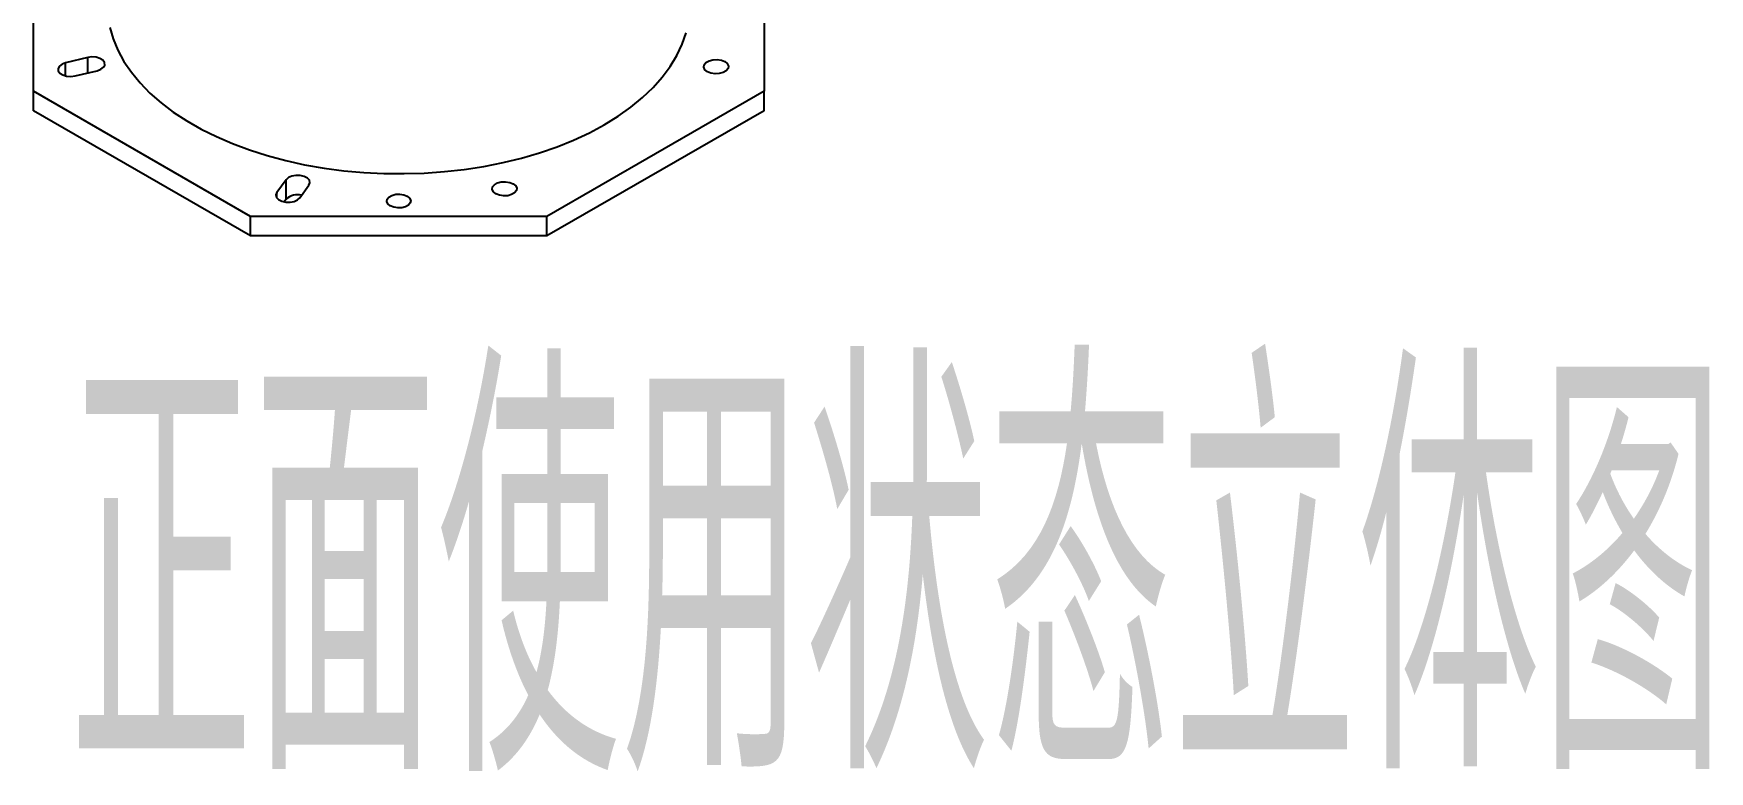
# Model space of a CAD drawing. Header units: millimetres. Extents: x 1258 to 2922, y -135 to 1239.
# Drawn here: x 1328.5 to 1538.6, y 974.7 to 1067.2 of the extents above; entities that cross this region are included whole.
import ezdxf

# ---------------------------------------------------------------- set-up
doc = ezdxf.new("R2010")
doc.units = ezdxf.units.MM
doc.header["$LTSCALE"] = 6
doc.layers.add('6文字层', color=3, linetype='Continuous')
doc.styles.add('PC_TEXTSTYLE4', font='ISOCP.SHX', dxfattribs={"width": 0.707, "bigfont": 'GBCBIG.SHX'})

msp = doc.modelspace()

# ---------------------------------------------------------------- linework, layer by layer
at = {"color": 7, "linetype": 'Continuous', "lineweight": 25}
for p, q in [((1328.51, 1059.96), (1328.51, 1081.4)), ((1420.06, 1081.4), (1420.06, 1059.96)), ((1335.3, 1064.19), (1332.53, 1063.52)), ((1333.72, 1061.87), (1336.49, 1062.53)), ((1355.71, 1044.26), (1328.51, 1059.96)), ((1328.51, 1057.51), (1328.51, 1059.96)), ((1420.06, 1059.96), (1392.86, 1044.26)), ((1420.06, 1057.51), (1420.06, 1059.96)), ((1355.71, 1041.81), (1328.51, 1057.51)), ((1420.06, 1057.51), (1392.86, 1041.81)), ((1360.17, 1048.86), (1359.02, 1047.26)), ((1360.17, 1046.41), (1360.17, 1048.86)), ((1361.88, 1046.58), (1363.03, 1048.18)), ((1360.17, 1046.41), (1359.93, 1046.08)), ((1355.71, 1041.81), (1355.71, 1044.26)), ((1392.86, 1044.26), (1355.71, 1044.26)), ((1392.86, 1041.81), (1392.86, 1044.26)), ((1392.86, 1041.81), (1355.71, 1041.81))]:
    msp.add_line(p, q, dxfattribs=at)
at = {"color": 8, "linetype": 'Continuous', "lineweight": 25}
for p, q in [((1332.53, 1061.87), (1332.53, 1063.52)), ((1335.3, 1062.25), (1335.3, 1064.19)), ((1359.02, 1046.58), (1359.02, 1047.26))]:
    msp.add_line(p, q, dxfattribs=at)
at = {"color": 7, "linetype": 'Continuous', "lineweight": 25, "flags": 128}
for points in [[(1338.09, 1067.96), (1338.51, 1066.52), (1339.09, 1065.09), (1339.85, 1063.7), (1340.77, 1062.33), (1341.86, 1061.01), (1343.1, 1059.73), (1344.5, 1058.51), (1346.03, 1057.34), (1347.71, 1056.24), (1349.51, 1055.21), (1351.43, 1054.26), (1353.46, 1053.38), (1355.59, 1052.59), (1357.81, 1051.88), (1360.12, 1051.26), (1362.49, 1050.74), (1364.92, 1050.32), (1367.39, 1049.99), (1369.89, 1049.77), (1372.42, 1049.64), (1374.96, 1049.62), (1377.49, 1049.69), (1380.01, 1049.87), (1382.5, 1050.15), (1384.95, 1050.53), (1387.35, 1051.01), (1389.68, 1051.58), (1391.94, 1052.24), (1394.12, 1052.99), (1396.2, 1053.83), (1398.18, 1054.75), (1400.03, 1055.75), (1401.77, 1056.82), (1403.37, 1057.95), (1404.83, 1059.15), (1406.15, 1060.4), (1407.31, 1061.7), (1408.31, 1063.05), (1409.14, 1064.43), (1409.81, 1065.85), (1410.31, 1067.28)], [(1332.53, 1063.52), (1332.08, 1063.36), (1331.75, 1063.11), (1331.59, 1062.81), (1331.61, 1062.5), (1331.82, 1062.22), (1332.18, 1061.99), (1332.66, 1061.84), (1333.19, 1061.8), (1333.72, 1061.87)], [(1336.49, 1062.53), (1336.94, 1062.7), (1337.27, 1062.95), (1337.43, 1063.24), (1337.41, 1063.55), (1337.2, 1063.84), (1336.84, 1064.07), (1336.36, 1064.21), (1335.83, 1064.25), (1335.3, 1064.19)], [(1412.96, 1062.4), (1412.66, 1062.65), (1412.52, 1062.95), (1412.56, 1063.26), (1412.79, 1063.54), (1413.17, 1063.76), (1413.66, 1063.89), (1414.2, 1063.92), (1414.72, 1063.84), (1415.16, 1063.66), (1415.46, 1063.41), (1415.6, 1063.11), (1415.56, 1062.8), (1415.33, 1062.52), (1414.95, 1062.3), (1414.46, 1062.16), (1413.92, 1062.14), (1413.4, 1062.22), (1412.96, 1062.4)], [(1363.03, 1048.18), (1363.15, 1048.48), (1363.08, 1048.79), (1362.83, 1049.07), (1362.43, 1049.28), (1361.94, 1049.4), (1361.4, 1049.41), (1360.89, 1049.32), (1360.46, 1049.13), (1360.17, 1048.86)], [(1386.45, 1047.09), (1386.14, 1047.34), (1386, 1047.64), (1386.05, 1047.95), (1386.27, 1048.23), (1386.65, 1048.45), (1387.14, 1048.59), (1387.68, 1048.61), (1388.2, 1048.53), (1388.64, 1048.35), (1388.95, 1048.1), (1389.09, 1047.8), (1389.04, 1047.49), (1388.81, 1047.21), (1388.43, 1046.99), (1387.94, 1046.86), (1387.41, 1046.83), (1386.89, 1046.91), (1386.45, 1047.09)], [(1359.02, 1047.26), (1358.9, 1046.96), (1358.97, 1046.65), (1359.22, 1046.38), (1359.62, 1046.17), (1360.12, 1046.05), (1360.66, 1046.03), (1361.17, 1046.13), (1361.6, 1046.32), (1361.88, 1046.58)], [(1373.22, 1045.58), (1372.93, 1045.82), (1372.79, 1046.12), (1372.84, 1046.41), (1373.06, 1046.69), (1373.42, 1046.9), (1373.9, 1047.03), (1374.42, 1047.05), (1374.92, 1046.98), (1375.35, 1046.8), (1375.64, 1046.56), (1375.78, 1046.27), (1375.73, 1045.97), (1375.51, 1045.69), (1375.15, 1045.48), (1374.67, 1045.35), (1374.15, 1045.33), (1373.65, 1045.41), (1373.22, 1045.58)]]:
    msp.add_lwpolyline(points, dxfattribs=at)
at = {"color": 7, "linetype": 'Continuous', "lineweight": 25}
msp.add_arc((1361.58, 1044.95), 2.03, 74.5532, 134.1012, dxfattribs=at)

# ---------------------------------------------------------------- texts
at = {"layer": '6文字层', "style": 'PC_TEXTSTYLE4', "width": 0.667}
msp.add_text('正面使用状态立体图', height=48, dxfattribs=at).set_placement((1333, 974.97))

doc.saveas('drawing.dxf')
